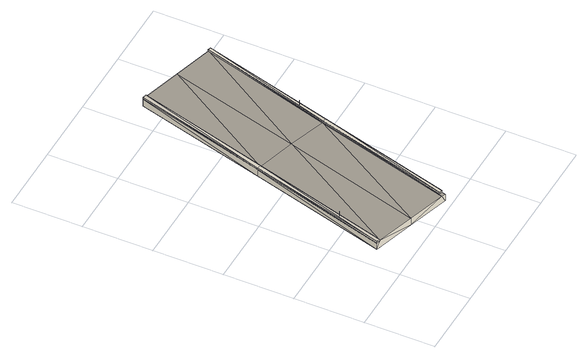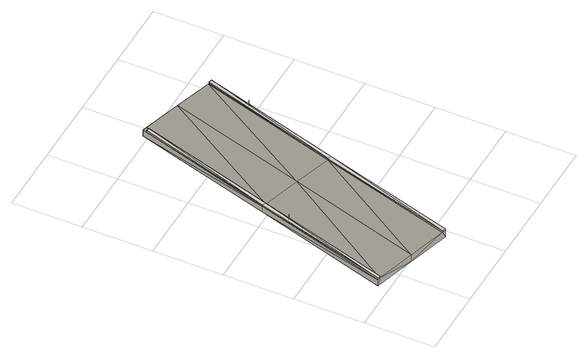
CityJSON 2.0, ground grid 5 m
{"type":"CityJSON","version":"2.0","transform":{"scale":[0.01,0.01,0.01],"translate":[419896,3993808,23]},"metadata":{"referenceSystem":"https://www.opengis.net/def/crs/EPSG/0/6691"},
"CityObjects":{
"bridge1":{"type":"Bridge","attributes":{"function":"05","DmGeometricAttribute.dmCode":"2211","DmGeometricAttribute.geometryType":"E1","DmGeometricAttribute.mapLevel":"2500","DmGeometricAttribute.shapeType":"0"},"children":["bridge1-1","bridge1-2","bridge1-3","bridge1-4","bridge1-5","bridge1-6"],"geometry":[{"type":"Solid","lod":"3","boundaries":[[[[0,1,2]],[[3,4,1]],[[5,6,7]],[[8,5,7]],[[9,10,11]],[[12,5,9]],[[1,11,3]],[[0,9,1]],[[1,4,2]],[[13,4,3]],[[6,14,7]],[[10,5,8]],[[5,10,9]],[[6,5,12]],[[9,11,1]],[[12,9,0]],[[15,16,17]],[[16,18,17]],[[19,15,17]],[[20,19,17]],[[21,22,17]],[[18,21,17]],[[18,7,14]],[[7,16,8]],[[8,16,15]],[[13,17,4]],[[17,13,20]],[[22,2,4]],[[22,4,17]],[[20,3,19]],[[20,13,3]],[[3,11,19]],[[10,8,15]],[[15,19,10]],[[10,19,11]],[[0,22,21]],[[2,22,0]],[[12,0,21]],[[14,6,18]],[[21,18,6]],[[21,6,12]],[[16,7,18]]]],"semantics":{"surfaces":[{"type":"OuterFloorSurface"},{"type":"OuterCeilingSurface"},{"type":"WallSurface"}],"values":[[0,0,0,0,0,0,0,0,0,0,0,0,0,0,0,0,1,1,1,1,1,1,2,2,2,2,2,2,2,2,2,2,2,2,2,2,2,2,2,2,2,2]]}}]},
"bridge1-1":{"type":"BridgeConstructiveElement","attributes":{"function":"01"},"parents":["bridge1"],"geometry":[{"type":"MultiSurface","lod":"3","boundaries":[[[23,24,25]],[[25,26,23]],[[27,28,29]],[[24,30,29]],[[26,28,27]],[[30,26,27]],[[27,29,30]],[[24,28,25]],[[26,30,23]],[[28,24,29]],[[23,30,24]],[[25,28,26]]]}]},
"bridge1-2":{"type":"BridgeConstructiveElement","attributes":{"function":"01"},"parents":["bridge1"],"geometry":[{"type":"MultiSurface","lod":"3","boundaries":[[[31,32,33]],[[33,34,31]],[[35,36,37]],[[32,38,37]],[[34,36,35]],[[38,34,35]],[[35,37,38]],[[32,36,33]],[[34,38,31]],[[36,32,37]],[[31,38,32]],[[33,36,34]]]}]},
"bridge1-3":{"type":"BridgeInstallation","attributes":{"function":"05"},"parents":["bridge1"],"geometry":[{"type":"MultiSurface","lod":"3","boundaries":[[[39,40,41]]]}]},
"bridge1-4":{"type":"BridgeInstallation","attributes":{"function":"05"},"parents":["bridge1"],"geometry":[{"type":"MultiSurface","lod":"3","boundaries":[[[42,43,44]]]}]},
"bridge1-5":{"type":"BridgeInstallation","attributes":{"function":"05"},"parents":["bridge1"],"geometry":[{"type":"MultiSurface","lod":"3","boundaries":[[[45,46,2]],[[2,47,4]],[[48,45,49]],[[50,49,3]],[[4,51,13]],[[13,51,3]],[[4,49,2]],[[4,3,49]],[[52,48,46]],[[50,47,48]],[[52,46,45]],[[46,47,2]],[[52,45,48]],[[48,49,50]],[[47,51,4]],[[51,50,3]],[[49,45,2]],[[13,3,4]],[[48,47,46]],[[51,47,50]]]}]},
"bridge1-6":{"type":"BridgeInstallation","attributes":{"function":"05"},"parents":["bridge1"],"geometry":[{"type":"MultiSurface","lod":"3","boundaries":[[[53,54,8]],[[8,54,7]],[[55,56,57]],[[57,58,55]],[[59,54,60]],[[61,56,59]],[[8,62,53]],[[7,58,62]],[[53,62,60]],[[60,62,59]],[[59,58,61]],[[58,59,62]],[[60,54,53]],[[54,56,7]],[[7,56,55]],[[61,58,57]],[[56,54,59]],[[57,56,61]],[[7,62,8]],[[55,58,7]]]}]}
},
"vertices":[
[89,184,190],[376,1176,179],[60,193,188],[647,2124,171],[347,1185,178],[920,1010,179],[632,17,192],[948,1001,178],[1225,1957,169],[648,1093,186],[1204,1963,171],[922,2045,170],[360,101,194],[618,2133,169],[661,9,191],[1225,1957,117],[948,1000,129],[346,1185,124],[661,9,139],[922,2045,114],[618,2133,110],[361,101,137],[60,193,136],
[855,1260,139],[836,1198,139],[855,1260,44],[636,1325,44],[617,1263,44],[836,1198,44],[617,1263,139],[636,1325,139],
[638,513,139],[619,451,139],[638,513,44],[418,578,44],[400,516,44],[619,451,44],[400,516,139],[418,578,139],
[993,1211,179],[992,1209,179],[993,1210,231],
[165,510,191],[164,509,191],[165,510,243],
[83,185,190],[60,193,202],[347,1185,192],[373,1177,193],[373,1177,179],[647,2124,185],[618,2133,183],[83,185,204],
[1202,1963,170],[1225,1957,184],[669,36,190],[948,1001,193],[669,36,205],[646,43,191],[925,1008,193],[1202,1963,184],[646,43,205],[925,1008,178]
]}
